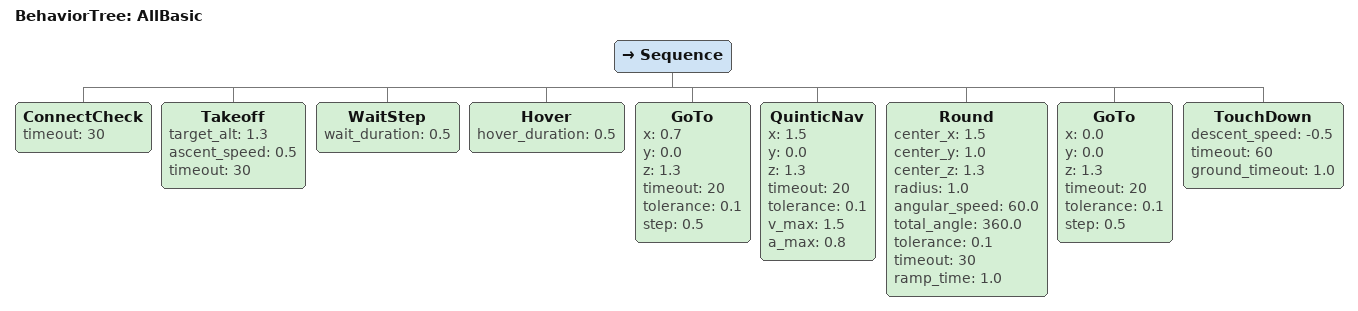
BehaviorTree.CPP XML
<root main_tree_to_execute="AllBasic">
    <BehaviorTree ID="AllBasic">
        <Sequence>
            <ConnectCheck timeout="30" />
            <Takeoff target_alt="1.3" ascent_speed="0.5" timeout="30" />
            <WaitStep wait_duration="0.5" />
            <Hover hover_duration="0.5" />
            <GoTo x="0.7" y="0.0" z="1.3"
                  timeout="20" tolerance="0.1" step="0.5" />
            <QuinticNav x="1.5" y="0.0" z="1.3"
                        timeout="20" tolerance="0.1"
                        v_max="1.5" a_max="0.8" />
            <Round center_x="1.5" center_y="1.0" center_z="1.3"
                   radius="1.0" angular_speed="60.0" total_angle="360.0"
                   tolerance="0.1" timeout="30" ramp_time="1.0" />
            <GoTo x="0.0" y="0.0" z="1.3"
                  timeout="20" tolerance="0.1" step="0.5" />
            <TouchDown descent_speed="-0.5" timeout="60"
                       ground_timeout="1.0" />
        </Sequence>
    </BehaviorTree>
</root>
